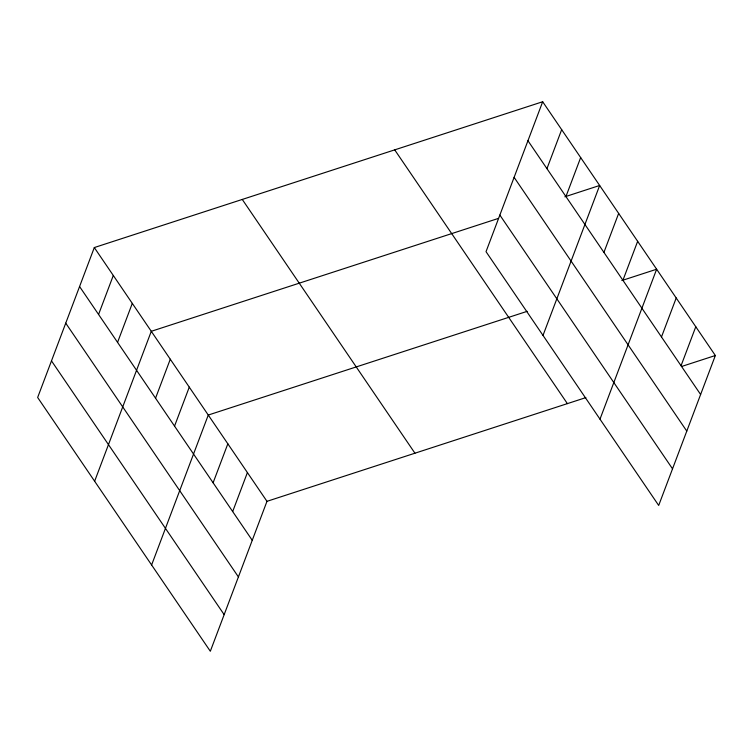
<?xml version="1.0" encoding="UTF-8"?>
<svg xmlns="http://www.w3.org/2000/svg" width="753" height="753" viewBox="0 0 753 753"><rect width="100%" height="100%" fill="white"/><g stroke="black" fill="none" stroke-linecap="round" stroke-linejoin="round"><path stroke-width="1.13" d="M542.678 101.74L486.024 251.671L658.696 505.442L715.35 355.51L542.678 101.74L94.304 247.558L37.65 397.49L210.322 651.26L266.976 501.329L585.881 397.612M98.568 314.462L113.298 275.476M117.562 342.37L132.293 303.384M94.633 481.233L151.287 331.301L498.477 218.389M155.551 398.196L170.282 359.219M174.545 426.113L189.276 387.127M151.617 564.976L208.27 415.044L527.175 311.337M213.108 482.786L227.839 443.809M232.677 511.551L247.408 472.564M546.942 168.644L561.672 129.657M565.936 196.552L580.667 157.575M543.007 335.414L599.661 185.483L564.844 196.806M603.925 252.387L618.655 213.4M622.919 280.295L637.65 241.318M599.99 419.157L656.644 269.226L621.827 280.549M661.482 336.977L676.213 297.99M681.051 365.732L695.781 326.746M681.625 366.476L715.35 355.51M527.947 140.726L700.619 394.497M514.111 177.341L686.783 431.102M499.851 215.066L672.533 468.827M394.713 149.866L567.385 403.627M242.268 199.441L414.941 453.202M94.304 247.558L266.976 501.329M79.573 286.545L252.246 540.306M65.737 323.159L238.409 576.92M51.486 360.875L224.159 614.646"/></g></svg>
